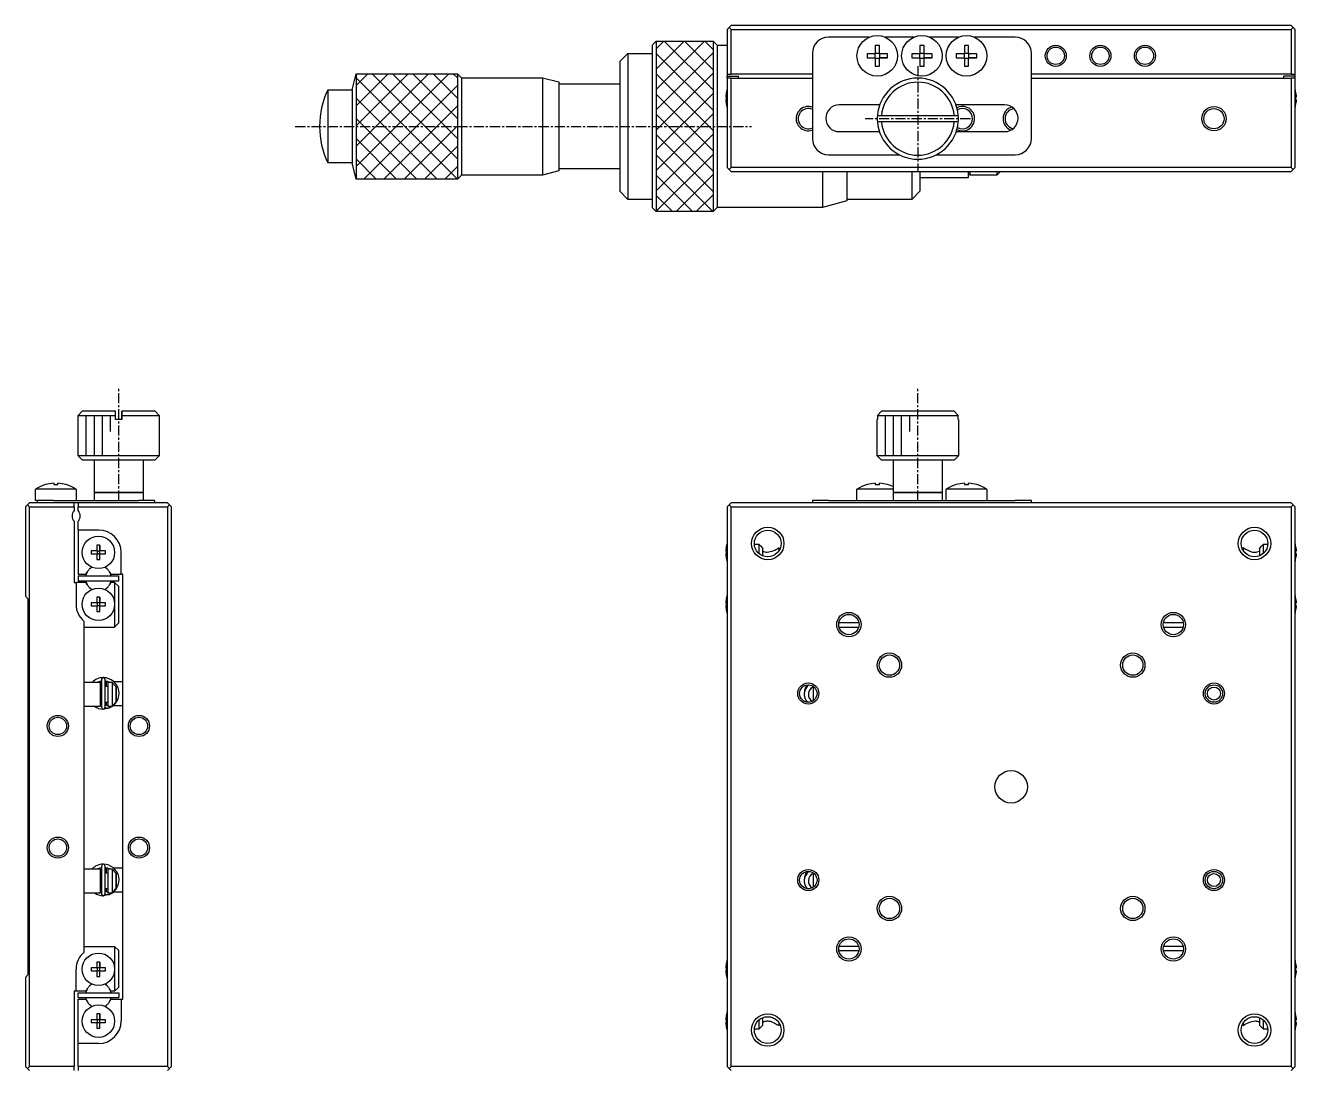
# Model space of a CAD drawing. Extents: x 913 to 1249, y 44 to 277.
# Drawn here: x 913.9 to 1070.6, y 147.8 to 276.6 of the extents above; entities that cross this region are included whole.
import ezdxf

# ---------------------------------------------------------------- set-up
doc = ezdxf.new("R2010")
doc.units = 0
doc.linetypes.add('CENTER', pattern=[2, 1.25, -0.25, 0.25, -0.25])
doc.layers.get('0').update_dxf_attribs({"linetype": 'CONTINUOUS'})
doc.layers.add('CENTER', color=1, linetype='CENTER')

msp = doc.modelspace()

# ---------------------------------------------------------------- linework, layer by layer
at = {"color": 7, "linetype": 'CONTINUOUS'}
for p, q in [((1000.67, 276.32), (1000.42, 276.07)), ((1000.42, 276.07), (1000.42, 270.57)), ((1000.92, 276.57), (1000.67, 276.32)), ((1000.92, 276.07), (1000.67, 276.32)), ((1069.92, 276.57), (1000.92, 276.57)), ((1000.92, 276.07), (1069.92, 276.07)), ((1000.92, 270.57), (1000.92, 276.07)), ((1070.17, 276.32), (1069.92, 276.57)), ((1070.17, 276.32), (1069.92, 276.07)), ((1069.92, 276.07), (1069.92, 270.57)), ((1070.42, 276.07), (1070.17, 276.32)), ((1070.42, 270.57), (1070.42, 276.07)), ((991.17, 274.12), (991.67, 274.62)), ((991.67, 274.62), (991.67, 253.62)), ((991.67, 274.62), (998.67, 274.62)), ((998.67, 274.62), (998.67, 253.62)), ((998.67, 274.62), (999.17, 274.12)), ((1017.94, 275.12), (1012.92, 275.12)), ((1023.44, 275.12), (1019.9, 275.12)), ((1028.94, 275.12), (1025.4, 275.12)), ((1035.92, 275.12), (1030.9, 275.12)), ((987.17, 272.12), (988.17, 273.12)), ((988.17, 273.12), (988.17, 255.12)), ((988.17, 273.12), (991.17, 273.12)), ((991.17, 274.12), (991.17, 254.12)), ((999.17, 274.12), (999.17, 254.12)), ((999.17, 274.12), (1000.42, 274.12)), ((1010.92, 273.12), (1010.92, 262.62)), ((1017.66, 273.08), (1017.66, 272.56)), ((1018.66, 273.08), (1017.66, 273.08)), ((1018.62, 273.08), (1018.62, 272.56)), ((1018.66, 274.08), (1018.66, 273.08)), ((1019.18, 274.08), (1018.66, 274.08)), ((1019.18, 273.12), (1018.66, 273.12)), ((1019.18, 273.08), (1019.18, 274.08)), ((1020.18, 273.08), (1019.18, 273.08)), ((1019.22, 272.56), (1019.22, 273.08)), ((1020.18, 272.56), (1020.18, 273.08)), ((1023.16, 273.08), (1023.16, 272.56)), ((1024.16, 273.08), (1023.16, 273.08)), ((1024.12, 273.08), (1024.12, 272.56)), ((1024.16, 274.08), (1024.16, 273.08)), ((1024.68, 274.08), (1024.16, 274.08)), ((1024.68, 273.12), (1024.16, 273.12)), ((1024.68, 273.08), (1024.68, 274.08)), ((1025.68, 273.08), (1024.68, 273.08)), ((1024.72, 272.56), (1024.72, 273.08)), ((1025.68, 272.56), (1025.68, 273.08)), ((1028.66, 273.08), (1028.66, 272.56)), ((1029.66, 273.08), (1028.66, 273.08)), ((1029.62, 273.08), (1029.62, 272.56)), ((1029.66, 274.08), (1029.66, 273.08)), ((1030.18, 274.08), (1029.66, 274.08)), ((1030.18, 273.12), (1029.66, 273.12)), ((1030.18, 273.08), (1030.18, 274.08)), ((1031.18, 273.08), (1030.18, 273.08)), ((1030.22, 272.56), (1030.22, 273.08)), ((1031.18, 272.56), (1031.18, 273.08)), ((1037.92, 262.62), (1037.92, 273.12)), ((987.17, 272.12), (987.17, 256.12)), ((1017.66, 272.56), (1018.66, 272.56)), ((1017.66, 272.56), (1018.62, 272.56)), ((1018.62, 272.56), (1018.66, 272.56)), ((1018.66, 272.56), (1018.66, 271.56)), ((1018.66, 272.52), (1019.18, 272.52)), ((1018.66, 271.56), (1019.18, 271.56)), ((1019.18, 272.56), (1020.18, 272.56)), ((1019.18, 271.56), (1019.18, 272.56)), ((1019.18, 272.56), (1019.22, 272.56)), ((1020.18, 272.56), (1019.22, 272.56)), ((1023.16, 272.56), (1024.16, 272.56)), ((1023.16, 272.56), (1024.12, 272.56)), ((1024.12, 272.56), (1024.16, 272.56)), ((1024.16, 272.56), (1024.16, 271.56)), ((1024.16, 272.52), (1024.68, 272.52)), ((1024.16, 271.56), (1024.68, 271.56)), ((1024.68, 272.56), (1025.68, 272.56)), ((1024.68, 271.56), (1024.68, 272.56)), ((1024.68, 272.56), (1024.72, 272.56)), ((1025.68, 272.56), (1024.72, 272.56)), ((1028.66, 272.56), (1029.66, 272.56)), ((1028.66, 272.56), (1029.62, 272.56)), ((1029.62, 272.56), (1029.66, 272.56)), ((1029.66, 272.56), (1029.66, 271.56)), ((1029.66, 272.52), (1030.18, 272.52)), ((1029.66, 271.56), (1030.18, 271.56)), ((1030.18, 272.56), (1031.18, 272.56)), ((1030.18, 271.56), (1030.18, 272.56)), ((1030.18, 272.56), (1030.22, 272.56)), ((1031.18, 272.56), (1030.22, 272.56)), ((954.17, 268.62), (954.67, 270.62)), ((954.67, 270.62), (954.67, 257.62)), ((954.67, 270.62), (967.17, 270.62)), ((967.17, 270.62), (967.17, 257.62)), ((967.17, 270.62), (967.67, 270.12)), ((967.67, 270.12), (967.67, 258.12)), ((967.67, 270.12), (977.67, 270.12)), ((977.67, 270.12), (977.67, 258.12)), ((977.67, 270.12), (979.67, 269.62)), ((979.67, 269.62), (979.67, 258.62)), ((1000.42, 270.57), (1000.92, 270.57)), ((1000.42, 270.57), (1000.42, 270.32)), ((1000.42, 270.32), (1001.82, 270.32)), ((1000.42, 270.07), (1000.42, 270.32)), ((1000.42, 270.07), (1000.42, 259.07)), ((1000.92, 270.07), (1000.42, 270.07)), ((1010.92, 270.57), (1000.92, 270.57)), ((1000.92, 259.07), (1000.92, 270.07)), ((1000.92, 270.07), (1010.92, 270.07)), ((1001.82, 270.07), (1001.82, 270.32)), ((1069.92, 270.57), (1037.92, 270.57)), ((1037.92, 270.07), (1069.92, 270.07)), ((1070.42, 270.32), (1069.02, 270.32)), ((1069.02, 270.07), (1069.02, 270.32)), ((1069.92, 270.57), (1070.42, 270.57)), ((1069.92, 270.07), (1069.92, 259.07)), ((1070.42, 270.07), (1069.92, 270.07)), ((1070.42, 270.32), (1070.42, 270.57)), ((1070.42, 270.07), (1070.42, 270.32)), ((1070.42, 259.07), (1070.42, 270.07)), ((951.18, 268.62), (951.18, 259.62)), ((951.18, 268.62), (954.17, 268.62)), ((954.17, 268.62), (954.17, 259.62)), ((979.67, 269.37), (987.17, 269.37)), ((1000.35, 268.46), (1000.34, 268.46)), ((1070.49, 268.46), (1070.49, 268.46)), ((1000.35, 267.75), (1000.23, 267.75)), ((1000.23, 267.39), (1000.35, 267.39)), ((1000.34, 266.68), (1000.35, 266.68)), ((1000.35, 267.39), (1000.35, 267.75)), ((1019.22, 266.77), (1014.22, 266.77)), ((1034.62, 266.77), (1028.62, 266.77)), ((1070.49, 267.75), (1070.49, 267.39)), ((1070.61, 267.75), (1070.49, 267.75)), ((1070.49, 267.39), (1070.61, 267.39)), ((1070.49, 266.68), (1070.49, 266.68)), ((1018.93, 265.47), (1019.44, 265.47)), ((1019.44, 265.47), (1028.4, 265.47)), ((1028.4, 265.47), (1028.9, 265.47)), ((1014.22, 263.47), (1019.18, 263.47)), ((1019.44, 264.67), (1018.93, 264.67)), ((1028.9, 264.67), (1018.93, 264.67)), ((1028.4, 264.67), (1019.44, 264.67)), ((1028.9, 264.67), (1028.4, 264.67)), ((1028.65, 263.47), (1034.62, 263.47)), ((1012.92, 260.62), (1021.64, 260.62)), ((1026.2, 260.62), (1035.92, 260.62)), ((954.17, 259.62), (951.18, 259.62)), ((954.67, 257.62), (954.17, 259.62)), ((979.67, 258.62), (977.67, 258.12)), ((987.17, 258.87), (979.67, 258.87)), ((1000.42, 259.07), (1000.67, 258.82)), ((1000.67, 258.82), (1000.92, 259.07)), ((1000.67, 258.82), (1000.92, 258.57)), ((1069.92, 259.07), (1000.92, 259.07)), ((1000.92, 258.57), (1069.92, 258.57)), ((1012.17, 258.57), (1012.17, 254.12)), ((1015.17, 258.57), (1015.17, 254.92)), ((1023.17, 258.57), (1023.17, 255.12)), ((1024.17, 258.57), (1024.17, 257.82)), ((1030.17, 257.82), (1030.17, 258.57)), ((1030.37, 258.12), (1030.37, 258.57)), ((1033.67, 258.57), (1033.67, 258.12)), ((1034.12, 258.57), (1033.67, 258.12)), ((1069.92, 259.07), (1070.17, 258.82)), ((1069.92, 258.57), (1070.17, 258.82)), ((1070.17, 258.82), (1070.42, 259.07)), ((967.17, 257.62), (954.67, 257.62)), ((967.67, 258.12), (967.17, 257.62)), ((977.67, 258.12), (967.67, 258.12)), ((1024.17, 257.82), (1030.17, 257.82)), ((1024.17, 257.82), (1024.17, 256.12)), ((1030.37, 258.12), (1030.17, 258.32)), ((1033.67, 258.12), (1030.37, 258.12)), ((988.17, 255.12), (987.17, 256.12)), ((1024.17, 256.12), (1023.17, 255.12)), ((991.17, 255.12), (988.17, 255.12)), ((991.67, 253.62), (991.17, 254.12)), ((999.17, 254.12), (998.67, 253.62)), ((1012.17, 254.12), (999.17, 254.12)), ((1015.17, 254.92), (1012.17, 254.12)), ((1023.17, 255.12), (1015.17, 255.12)), ((998.67, 253.62), (991.67, 253.62)), ((920.41, 228.49), (920.91, 228.99)), ((925.01, 228.99), (920.91, 228.99)), ((925.01, 228.49), (925.01, 228.99)), ((929.91, 228.99), (925.81, 228.99)), ((925.81, 228.99), (925.81, 228.49)), ((925.81, 228.49), (925.81, 228.99)), ((929.91, 228.99), (930.41, 228.49)), ((1019.44, 228.99), (1018.93, 228.49)), ((1028.4, 228.99), (1019.44, 228.99)), ((1028.4, 228.99), (1019.44, 228.99)), ((1028.9, 228.49), (1028.4, 228.99)), ((920.41, 228.49), (925.01, 228.49)), ((920.41, 223.49), (920.41, 228.49)), ((925.01, 227.99), (925.01, 228.49)), ((925.81, 227.99), (925.01, 227.99)), ((925.81, 227.99), (925.81, 228.49)), ((925.81, 228.49), (930.41, 228.49)), ((925.81, 228.49), (925.81, 227.99)), ((930.41, 228.49), (930.41, 223.49)), ((1018.93, 227.99), (1018.92, 227.99)), ((1018.93, 227.99), (1018.92, 227.99)), ((1018.92, 223.49), (1018.92, 227.99)), ((1018.93, 228.49), (1028.9, 228.49)), ((1018.93, 228.49), (1018.93, 227.99)), ((1028.9, 227.99), (1028.9, 228.49)), ((1028.92, 227.99), (1028.9, 227.99)), ((1028.92, 227.99), (1028.9, 227.99)), ((1028.92, 227.99), (1028.92, 223.49)), ((930.41, 223.49), (920.41, 223.49)), ((920.91, 222.99), (920.41, 223.49)), ((920.91, 222.99), (929.91, 222.99)), ((922.41, 218.99), (922.41, 222.99)), ((928.41, 222.99), (928.41, 218.99)), ((930.41, 223.49), (929.91, 222.99)), ((1028.92, 223.49), (1018.92, 223.49)), ((1019.42, 222.99), (1018.92, 223.49)), ((1019.42, 222.99), (1028.42, 222.99)), ((1020.92, 218.99), (1020.92, 222.99)), ((1026.92, 222.99), (1026.92, 218.99)), ((1028.92, 223.49), (1028.42, 222.99)), ((920.16, 219.39), (915.16, 219.39)), ((915.16, 217.99), (915.16, 219.39)), ((916.4, 219.96), (916.4, 219.96)), ((917.4, 220.13), (917.4, 219.96)), ((917.4, 219.96), (917.92, 219.96)), ((917.92, 219.96), (917.92, 220.13)), ((918.92, 219.96), (918.92, 219.96)), ((920.16, 219.39), (920.16, 217.99)), ((1020.92, 219.39), (1016.42, 219.39)), ((1016.42, 217.99), (1016.42, 219.39)), ((1017.66, 219.96), (1017.66, 219.96)), ((1017.66, 219.96), (1017.66, 219.96)), ((1018.66, 220.13), (1018.66, 219.96)), ((1018.66, 219.96), (1019.18, 219.96)), ((1019.18, 219.96), (1019.18, 220.13)), ((1020.18, 219.96), (1020.18, 219.96)), ((1020.18, 219.96), (1020.18, 219.96)), ((1032.42, 219.39), (1027.42, 219.39)), ((1027.42, 217.99), (1027.42, 219.39)), ((1028.66, 219.96), (1028.66, 219.96)), ((1028.66, 219.96), (1028.66, 219.96)), ((1029.66, 220.13), (1029.66, 219.96)), ((1029.66, 219.96), (1030.18, 219.96)), ((1030.18, 219.96), (1030.18, 220.13)), ((1031.18, 219.96), (1031.18, 219.96)), ((1031.18, 219.96), (1031.18, 219.96)), ((1032.42, 219.39), (1032.42, 217.99)), ((915.36, 217.99), (915.16, 217.99)), ((917.36, 217.99), (915.36, 217.99)), ((915.36, 217.99), (915.36, 217.69)), ((917.36, 217.99), (918.74, 217.99)), ((918.74, 217.99), (927.86, 217.99)), ((928.41, 218.99), (922.41, 218.99)), ((922.41, 218.99), (928.41, 218.99)), ((922.41, 217.99), (922.41, 218.99)), ((929.86, 217.99), (927.86, 217.99)), ((928.41, 218.99), (928.41, 217.99)), ((929.86, 217.69), (929.86, 217.99)), ((1012.92, 217.99), (1010.92, 217.99)), ((1010.92, 217.99), (1010.92, 217.69)), ((1012.92, 217.99), (1017.84, 217.99)), ((1017.84, 217.99), (1019.99, 217.99)), ((1019.99, 217.99), (1023.34, 217.99)), ((1026.92, 218.99), (1020.92, 218.99)), ((1020.92, 218.99), (1026.92, 218.99)), ((1020.92, 217.99), (1020.92, 218.99)), ((1023.34, 217.99), (1025.49, 217.99)), ((1025.49, 217.99), (1028.84, 217.99)), ((1026.92, 218.99), (1026.92, 217.99)), ((1028.84, 217.99), (1030.99, 217.99)), ((1030.99, 217.99), (1035.92, 217.99)), ((1037.92, 217.99), (1035.92, 217.99)), ((1037.92, 217.69), (1037.92, 217.99)), ((913.91, 217.19), (914.16, 217.44)), ((913.91, 217.19), (913.91, 206.19)), ((914.41, 217.69), (914.16, 217.44)), ((914.16, 217.44), (914.41, 217.19)), ((919.91, 217.69), (914.41, 217.69)), ((914.41, 148.19), (914.41, 217.19)), ((914.41, 217.19), (919.91, 217.19)), ((920.41, 217.69), (919.91, 217.69)), ((919.91, 217.19), (919.91, 217.69)), ((919.91, 217.19), (919.91, 216.76)), ((931.41, 217.69), (920.41, 217.69)), ((920.41, 217.69), (920.41, 217.19)), ((920.41, 217.19), (931.41, 217.19)), ((920.41, 216.76), (920.41, 217.19)), ((931.66, 217.44), (931.41, 217.69)), ((931.41, 217.19), (931.66, 217.44)), ((931.41, 217.19), (931.41, 148.19)), ((931.66, 217.44), (931.91, 217.19)), ((931.91, 148.19), (931.91, 217.19)), ((1000.42, 217.19), (1000.67, 217.44)), ((1000.42, 217.19), (1000.42, 148.19)), ((1000.67, 217.44), (1000.92, 217.69)), ((1000.67, 217.44), (1000.92, 217.19)), ((1069.92, 217.69), (1000.92, 217.69)), ((1000.92, 148.19), (1000.92, 217.19)), ((1000.92, 217.19), (1069.92, 217.19)), ((1069.92, 217.69), (1070.17, 217.44)), ((1069.92, 217.19), (1070.17, 217.44)), ((1069.92, 217.19), (1069.92, 148.19)), ((1070.17, 217.44), (1070.42, 217.19)), ((1070.42, 148.19), (1070.42, 217.19)), ((919.91, 215.43), (919.91, 207.89)), ((920.41, 214.34), (920.41, 215.43)), ((922.96, 214.34), (920.41, 214.34)), ((920.41, 214.34), (920.41, 208.89)), ((922.03, 211.77), (922.03, 211.41)), ((922.73, 211.77), (922.03, 211.77)), ((922.73, 212.48), (922.73, 211.77)), ((923.09, 212.48), (922.73, 212.48)), ((922.74, 211.76), (922.73, 211.77)), ((922.74, 211.76), (922.74, 211.43)), ((923.08, 211.76), (922.74, 211.76)), ((923.08, 211.76), (923.09, 211.77)), ((923.08, 211.43), (923.08, 211.76)), ((923.09, 211.77), (923.09, 212.48)), ((923.09, 212.48), (923.09, 211.77)), ((923.8, 211.77), (923.09, 211.77)), ((923.8, 211.41), (923.8, 211.77)), ((925.71, 208.89), (925.71, 211.59)), ((1000.35, 211.77), (1000.23, 211.77)), ((1000.35, 212.48), (1000.34, 212.48)), ((1000.35, 212.48), (1000.34, 212.48)), ((1000.35, 211.41), (1000.35, 211.77)), ((1003.77, 212.59), (1004.32, 212.59)), ((1004.32, 212.59), (1004.32, 211.47)), ((1004.32, 212.59), (1004.52, 212.39)), ((1004.52, 212.39), (1004.82, 212.09)), ((1004.82, 211.16), (1004.82, 212.09)), ((1006.82, 211.82), (1006.82, 212.14)), ((1006.91, 211.99), (1006.82, 212.14)), ((1064.02, 212.14), (1063.92, 211.99)), ((1064.02, 212.14), (1064.02, 211.82)), ((1066.02, 212.09), (1066.32, 212.39)), ((1066.02, 212.09), (1066.02, 211.16)), ((1066.32, 212.39), (1066.52, 212.59)), ((1066.52, 211.47), (1066.52, 212.59)), ((1066.52, 212.59), (1067.06, 212.59)), ((1070.49, 212.48), (1070.49, 212.48)), ((1070.49, 212.48), (1070.49, 212.48)), ((1070.49, 211.77), (1070.49, 211.41)), ((1070.61, 211.77), (1070.49, 211.77)), ((922.03, 211.41), (922.73, 211.41)), ((922.74, 211.43), (922.73, 211.41)), ((922.73, 211.41), (922.73, 210.71)), ((922.73, 210.71), (923.09, 210.71)), ((922.74, 211.43), (923.08, 211.43)), ((923.08, 211.43), (923.09, 211.41)), ((923.09, 211.41), (923.8, 211.41)), ((923.09, 210.71), (923.09, 211.41)), ((923.09, 210.71), (923.09, 211.41)), ((1000.23, 211.41), (1000.35, 211.41)), ((1000.34, 210.71), (1000.35, 210.71)), ((1000.34, 210.71), (1000.35, 210.71)), ((1070.49, 211.41), (1070.61, 211.41)), ((1070.49, 210.71), (1070.49, 210.71)), ((1070.49, 210.71), (1070.49, 210.71)), ((920.41, 208.89), (921.37, 208.89)), ((920.41, 208.69), (925.41, 208.69)), ((920.41, 208.69), (920.41, 208.09)), ((921.37, 208.89), (921.54, 209.19)), ((924.29, 209.19), (924.46, 208.89)), ((924.46, 208.89), (925.71, 208.89)), ((925.41, 208.09), (925.41, 208.69)), ((925.91, 208.89), (925.71, 208.89)), ((925.91, 156.49), (925.91, 208.89)), ((919.91, 207.89), (920.16, 207.89)), ((920.16, 207.89), (920.16, 205.19)), ((921.37, 207.89), (920.16, 207.89)), ((920.41, 208.09), (925.41, 208.09)), ((921.54, 207.6), (921.37, 207.89)), ((924.46, 207.89), (924.29, 207.6)), ((924.91, 207.89), (924.46, 207.89)), ((924.91, 207.89), (924.91, 205.19)), ((925.41, 207.39), (924.91, 207.89)), ((925.41, 202.89), (925.41, 207.39)), ((914.26, 205.84), (913.91, 206.19)), ((914.26, 159.54), (914.26, 205.84)), ((922.03, 205.37), (922.03, 205.01)), ((922.73, 205.37), (922.03, 205.37)), ((922.73, 206.08), (922.73, 205.37)), ((923.09, 206.08), (922.73, 206.08)), ((922.74, 205.36), (922.73, 205.37)), ((922.74, 205.36), (922.74, 205.03)), ((923.08, 205.36), (922.74, 205.36)), ((923.08, 205.36), (923.09, 205.37)), ((923.08, 205.03), (923.08, 205.36)), ((923.09, 205.37), (923.09, 206.08)), ((923.09, 206.08), (923.09, 205.37)), ((923.8, 205.37), (923.09, 205.37)), ((923.8, 205.01), (923.8, 205.37)), ((1000.35, 205.37), (1000.23, 205.37)), ((1000.35, 206.08), (1000.34, 206.08)), ((1000.35, 206.08), (1000.34, 206.08)), ((1000.35, 205.01), (1000.35, 205.37)), ((1070.49, 206.08), (1070.49, 206.08)), ((1070.49, 206.08), (1070.49, 206.08)), ((1070.49, 205.37), (1070.49, 205.01)), ((1070.61, 205.37), (1070.49, 205.37)), ((922.03, 205.01), (922.73, 205.01)), ((922.74, 205.03), (922.73, 205.01)), ((922.73, 205.01), (922.73, 204.31)), ((922.73, 204.31), (923.09, 204.31)), ((922.74, 205.03), (923.08, 205.03)), ((923.08, 205.03), (923.09, 205.01)), ((923.09, 205.01), (923.8, 205.01)), ((923.09, 204.31), (923.09, 205.01)), ((923.09, 204.31), (923.09, 205.01)), ((924.91, 205.19), (924.91, 202.39)), ((1000.23, 205.01), (1000.35, 205.01)), ((1000.34, 204.31), (1000.35, 204.31)), ((1000.34, 204.31), (1000.35, 204.31)), ((1070.49, 205.01), (1070.61, 205.01)), ((1070.49, 204.31), (1070.49, 204.31)), ((1070.49, 204.31), (1070.49, 204.31)), ((921.11, 203.12), (921.11, 195.17)), ((921.11, 202.39), (924.91, 202.39)), ((924.91, 202.39), (925.41, 202.89)), ((1016.65, 202.89), (1014.18, 202.89)), ((1014.2, 202.39), (1016.63, 202.39)), ((1056.65, 202.89), (1054.18, 202.89)), ((1054.2, 202.39), (1056.63, 202.39)), ((923.32, 192.45), (923.32, 195.95)), ((923.71, 195.95), (923.71, 192.45)), ((924.23, 196.01), (924.28, 195.99)), ((924.28, 195.99), (924.3, 195.98)), ((924.29, 195.99), (924.29, 195.99)), ((921.11, 195.59), (923.11, 195.59)), ((921.11, 195.17), (921.11, 193.02)), ((923.32, 195.75), (922.82, 195.59)), ((922.91, 195.64), (922.91, 195.59)), ((923.11, 195.59), (923.11, 195.09)), ((923.11, 195.59), (923.11, 192.59)), ((923.11, 195.19), (923.32, 195.19)), ((923.11, 195.09), (923.11, 193.09)), ((923.11, 195.09), (923.11, 193.09)), ((923.11, 195.09), (923.32, 195.09)), ((924.22, 195.59), (923.71, 195.75)), ((923.71, 195.19), (923.91, 195.19)), ((923.71, 195.09), (924.11, 195.09)), ((923.91, 195.09), (923.91, 195.64)), ((924.11, 192.59), (924.11, 195.59)), ((924.11, 195.59), (924.61, 195.59)), ((924.13, 195.63), (924.13, 195.63)), ((924.61, 195.59), (924.61, 195.54)), ((924.61, 195.54), (924.61, 192.65)), ((925.11, 195.01), (924.61, 195.54)), ((924.77, 195.69), (925.91, 195.69)), ((925.11, 193.18), (925.11, 195.01)), ((925.11, 195.01), (925.11, 193.18)), ((1011.02, 195.01), (1011.02, 195.09)), ((1011.02, 195.09), (1011.02, 193.3)), ((1011.02, 195.01), (1011.02, 193.3)), ((921.11, 193.02), (921.11, 172.17)), ((923.11, 193.09), (923.11, 192.59)), ((923.32, 193.09), (923.11, 193.09)), ((924.11, 193.09), (923.71, 193.09)), ((923.91, 192.77), (923.91, 193.09)), ((924.13, 192.78), (924.15, 192.78)), ((924.61, 192.65), (925.11, 193.18)), ((923.11, 192.59), (921.11, 192.59)), ((923.11, 192.7), (923.32, 192.66)), ((924.24, 192.4), (923.55, 192.26)), ((924.61, 192.59), (924.11, 192.59)), ((924.29, 192.42), (924.25, 192.59)), ((924.29, 192.42), (924.28, 192.42)), ((924.31, 192.43), (924.29, 192.42)), ((924.29, 192.42), (924.29, 192.42)), ((924.61, 192.65), (924.61, 192.59)), ((925.91, 192.69), (924.74, 192.69)), ((921.11, 172.59), (923.11, 172.59)), ((923.32, 172.75), (922.82, 172.59)), ((922.91, 172.64), (922.91, 172.59)), ((923.11, 172.59), (923.11, 172.09)), ((923.11, 172.59), (923.11, 169.59)), ((923.32, 169.45), (923.32, 172.95)), ((923.71, 172.95), (923.71, 169.45)), ((924.22, 172.59), (923.71, 172.75)), ((923.91, 172.09), (923.91, 172.64)), ((924.11, 169.59), (924.11, 172.59)), ((924.11, 172.59), (924.61, 172.59)), ((924.13, 172.63), (924.13, 172.63)), ((924.23, 173.01), (924.28, 172.99)), ((924.28, 172.99), (924.3, 172.98)), ((924.29, 172.99), (924.29, 172.99)), ((924.61, 172.59), (924.61, 172.54)), ((924.61, 172.54), (924.61, 169.65)), ((925.11, 172.01), (924.61, 172.54)), ((924.77, 172.69), (925.91, 172.69)), ((921.11, 172.17), (921.11, 170.02)), ((923.11, 172.19), (923.32, 172.19)), ((923.11, 172.09), (923.11, 170.09)), ((923.11, 172.09), (923.11, 170.09)), ((923.11, 172.09), (923.32, 172.09)), ((923.71, 172.19), (923.91, 172.19)), ((923.71, 172.09), (924.11, 172.09)), ((925.11, 170.18), (925.11, 172.01)), ((925.11, 172.01), (925.11, 170.18)), ((1011.02, 172.01), (1011.02, 172.09)), ((1011.02, 172.09), (1011.02, 170.3)), ((1011.02, 172.01), (1011.02, 170.3)), ((921.11, 170.02), (921.11, 162.27)), ((923.11, 169.59), (921.11, 169.59)), ((923.11, 170.09), (923.11, 169.59)), ((923.32, 170.09), (923.11, 170.09)), ((923.11, 169.7), (923.32, 169.66)), ((924.24, 169.4), (923.55, 169.26)), ((924.11, 170.09), (923.71, 170.09)), ((923.91, 169.77), (923.91, 170.09)), ((924.61, 169.59), (924.11, 169.59)), ((924.13, 169.78), (924.15, 169.78)), ((924.29, 169.42), (924.25, 169.59)), ((924.29, 169.42), (924.28, 169.42)), ((924.31, 169.43), (924.29, 169.42)), ((924.29, 169.42), (924.29, 169.42)), ((924.61, 169.65), (925.11, 170.18)), ((924.61, 169.65), (924.61, 169.59)), ((925.91, 169.69), (924.74, 169.69)), ((921.11, 162.99), (924.91, 162.99)), ((924.91, 162.99), (924.91, 160.19)), ((925.41, 162.49), (924.91, 162.99)), ((1016.63, 162.99), (1014.2, 162.99)), ((1056.63, 162.99), (1054.2, 162.99)), ((925.41, 157.99), (925.41, 162.49)), ((1014.18, 162.49), (1016.65, 162.49)), ((1054.18, 162.49), (1056.65, 162.49)), ((920.16, 157.49), (920.16, 160.19)), ((922.03, 160.37), (922.03, 160.01)), ((922.73, 160.37), (922.03, 160.37)), ((922.03, 160.01), (922.73, 160.01)), ((922.73, 161.08), (922.73, 160.37)), ((923.09, 161.08), (922.73, 161.08)), ((922.74, 160.36), (922.73, 160.37)), ((922.74, 160.03), (922.73, 160.01)), ((922.73, 160.01), (922.73, 159.31)), ((922.74, 160.36), (922.74, 160.03)), ((923.08, 160.36), (922.74, 160.36)), ((922.74, 160.03), (923.08, 160.03)), ((923.08, 160.36), (923.09, 160.37)), ((923.08, 160.03), (923.08, 160.36)), ((923.08, 160.03), (923.09, 160.01)), ((923.09, 160.37), (923.09, 161.08)), ((923.09, 161.08), (923.09, 160.37)), ((923.8, 160.37), (923.09, 160.37)), ((923.09, 160.01), (923.8, 160.01)), ((923.09, 159.31), (923.09, 160.01)), ((923.09, 159.31), (923.09, 160.01)), ((923.8, 160.01), (923.8, 160.37)), ((924.91, 160.19), (924.91, 157.49)), ((1000.35, 160.37), (1000.23, 160.37)), ((1000.23, 160.01), (1000.35, 160.01)), ((1000.35, 161.08), (1000.34, 161.08)), ((1000.35, 161.08), (1000.34, 161.08)), ((1000.35, 160.01), (1000.35, 160.37)), ((1070.49, 161.08), (1070.49, 161.08)), ((1070.49, 161.08), (1070.49, 161.08)), ((1070.49, 160.37), (1070.49, 160.01)), ((1070.61, 160.37), (1070.49, 160.37)), ((1070.49, 160.01), (1070.61, 160.01)), ((913.91, 159.19), (914.26, 159.54)), ((913.91, 159.19), (913.91, 148.19)), ((922.73, 159.31), (923.09, 159.31)), ((1000.34, 159.31), (1000.35, 159.31)), ((1000.34, 159.31), (1000.35, 159.31)), ((1070.49, 159.31), (1070.49, 159.31)), ((1070.49, 159.31), (1070.49, 159.31)), ((919.91, 157.49), (919.91, 148.19)), ((920.16, 157.49), (919.91, 157.49)), ((921.37, 157.49), (920.16, 157.49)), ((920.41, 157.29), (925.41, 157.29)), ((920.41, 156.69), (920.41, 157.29)), ((921.54, 157.79), (921.37, 157.49)), ((924.46, 157.49), (924.29, 157.79)), ((924.91, 157.49), (924.46, 157.49)), ((924.91, 157.49), (925.41, 157.99)), ((925.41, 157.29), (925.41, 156.69)), ((920.41, 156.69), (925.41, 156.69)), ((920.41, 156.49), (921.37, 156.49)), ((920.41, 151.04), (920.41, 156.49)), ((921.37, 156.49), (921.54, 156.2)), ((924.29, 156.2), (924.46, 156.49)), ((924.46, 156.49), (925.71, 156.49)), ((925.71, 156.49), (925.91, 156.49)), ((925.71, 156.49), (925.71, 153.79)), ((922.03, 153.97), (922.03, 153.61)), ((922.73, 153.97), (922.03, 153.97)), ((922.03, 153.61), (922.73, 153.61)), ((922.73, 154.68), (922.73, 153.97)), ((923.09, 154.68), (922.73, 154.68)), ((922.74, 153.96), (922.73, 153.97)), ((922.74, 153.63), (922.73, 153.61)), ((922.73, 153.61), (922.73, 152.91)), ((922.74, 153.96), (922.74, 153.63)), ((923.08, 153.96), (922.74, 153.96)), ((922.74, 153.63), (923.08, 153.63)), ((923.08, 153.96), (923.09, 153.97)), ((923.08, 153.63), (923.08, 153.96)), ((923.08, 153.63), (923.09, 153.61)), ((923.09, 153.97), (923.09, 154.68)), ((923.09, 154.68), (923.09, 153.97)), ((923.8, 153.97), (923.09, 153.97)), ((923.09, 153.61), (923.8, 153.61)), ((923.09, 152.91), (923.09, 153.61)), ((923.09, 152.91), (923.09, 153.61)), ((923.8, 153.61), (923.8, 153.97)), ((1000.35, 153.97), (1000.23, 153.97)), ((1000.23, 153.61), (1000.35, 153.61)), ((1000.35, 154.68), (1000.34, 154.68)), ((1000.35, 154.68), (1000.34, 154.68)), ((1000.35, 153.61), (1000.35, 153.97)), ((1004.32, 153.92), (1004.32, 152.79)), ((1004.82, 153.29), (1004.82, 154.23)), ((1006.82, 153.25), (1006.82, 153.57)), ((1064.02, 153.57), (1064.02, 153.25)), ((1066.02, 154.23), (1066.02, 153.29)), ((1066.52, 152.79), (1066.52, 153.92)), ((1070.49, 154.68), (1070.49, 154.68)), ((1070.49, 154.68), (1070.49, 154.68)), ((1070.49, 153.97), (1070.49, 153.61)), ((1070.61, 153.97), (1070.49, 153.97)), ((1070.49, 153.61), (1070.61, 153.61)), ((922.73, 152.91), (923.09, 152.91)), ((1000.34, 152.91), (1000.35, 152.91)), ((1000.34, 152.91), (1000.35, 152.91)), ((1004.32, 152.79), (1003.77, 152.79)), ((1004.52, 152.99), (1004.32, 152.79)), ((1004.82, 153.29), (1004.52, 152.99)), ((1006.82, 153.25), (1006.91, 153.4)), ((1063.92, 153.4), (1064.02, 153.25)), ((1066.32, 152.99), (1066.02, 153.29)), ((1066.52, 152.79), (1066.32, 152.99)), ((1067.06, 152.79), (1066.52, 152.79)), ((1070.49, 152.91), (1070.49, 152.91)), ((1070.49, 152.91), (1070.49, 152.91)), ((922.96, 151.04), (920.41, 151.04)), ((920.41, 148.19), (920.41, 151.04)), ((914.16, 147.94), (913.91, 148.19)), ((914.41, 148.19), (914.16, 147.94)), ((914.16, 147.94), (914.41, 147.69)), ((919.91, 148.19), (914.41, 148.19)), ((919.91, 147.69), (919.91, 148.19)), ((931.41, 148.19), (920.41, 148.19)), ((920.41, 148.19), (920.41, 147.69)), ((931.66, 147.94), (931.41, 148.19)), ((931.41, 147.69), (931.66, 147.94)), ((931.66, 147.94), (931.91, 148.19)), ((1000.67, 147.94), (1000.42, 148.19)), ((1000.67, 147.94), (1000.92, 148.19)), ((1000.92, 147.69), (1000.67, 147.94)), ((1069.92, 148.19), (1000.92, 148.19)), ((1069.92, 148.19), (1070.17, 147.94)), ((1070.17, 147.94), (1069.92, 147.69)), ((1070.42, 148.19), (1070.17, 147.94))]:
    msp.add_line(p, q, dxfattribs=at)
at = {"color": 3, "linetype": 'CONTINUOUS'}
for p, q in [((997.61, 274.62), (991.67, 268.67)), ((995.11, 274.62), (991.67, 271.17)), ((992.61, 274.62), (991.67, 273.67)), ((998.67, 268.61), (992.66, 274.62)), ((998.67, 271.11), (995.16, 274.62)), ((998.67, 273.61), (997.66, 274.62)), ((998.67, 273.17), (991.67, 266.17)), ((998.67, 266.11), (991.67, 273.11)), ((966.11, 270.62), (954.67, 259.17)), ((963.61, 270.62), (954.67, 261.67)), ((961.11, 270.62), (954.67, 264.17)), ((958.61, 270.62), (954.67, 266.67)), ((956.11, 270.62), (954.67, 269.17)), ((967.16, 257.62), (954.67, 270.11)), ((967.17, 260.11), (956.66, 270.62)), ((967.17, 262.61), (959.16, 270.62)), ((967.17, 265.11), (961.66, 270.62)), ((967.17, 267.61), (964.16, 270.62)), ((967.17, 270.11), (966.66, 270.62)), ((998.67, 270.67), (991.67, 263.67)), ((998.67, 263.61), (991.67, 270.61)), ((967.17, 269.17), (955.61, 257.62)), ((998.67, 268.17), (991.67, 261.17)), ((998.67, 261.11), (991.67, 268.11)), ((964.66, 257.62), (954.67, 267.61)), ((967.17, 266.67), (958.11, 257.62)), ((962.16, 257.62), (954.67, 265.11)), ((998.67, 265.67), (991.67, 258.67)), ((998.67, 258.61), (991.67, 265.61)), ((967.17, 264.17), (960.61, 257.62)), ((959.66, 257.62), (954.67, 262.61)), ((998.67, 263.17), (991.67, 256.17)), ((998.67, 256.11), (991.67, 263.11)), ((957.16, 257.62), (954.67, 260.11)), ((967.17, 261.67), (963.11, 257.62)), ((998.67, 260.67), (991.67, 253.67)), ((998.66, 253.62), (991.67, 260.61)), ((967.17, 259.17), (965.61, 257.62)), ((996.16, 253.62), (991.67, 258.11)), ((998.67, 258.17), (994.11, 253.62)), ((993.66, 253.62), (991.67, 255.61)), ((998.67, 255.67), (996.61, 253.62)), ((921.41, 223.49), (921.41, 228.49)), ((922.41, 223.49), (922.41, 228.49)), ((923.41, 223.49), (923.41, 228.49)), ((924.41, 226.49), (924.41, 228.49)), ((1019.92, 223.49), (1019.92, 228.49)), ((1020.92, 223.49), (1020.92, 228.49)), ((1021.92, 223.49), (1021.92, 228.49)), ((1022.92, 226.49), (1022.92, 228.49))]:
    msp.add_line(p, q, dxfattribs=at)
at = {"color": 7, "linetype": 'CONTINUOUS'}
for points in [[(1006.82, 212.14, -0.118678), (1005.34, 211.57), (1005.22, 211.58), (1005.08, 211.62), (1004.95, 211.66), (1004.82, 211.72)], [(1066.02, 211.72), (1065.87, 211.65), (1065.72, 211.6, -0.112341), (1065.23, 211.58), (1065.08, 211.61, -0.031439), (1064.02, 212.14)], [(1004.82, 153.67), (1004.97, 153.74), (1005.12, 153.78, -0.112341), (1005.61, 153.81), (1005.75, 153.77, -0.031439), (1006.82, 153.25)], [(1064.02, 153.25, -0.118678), (1065.49, 153.82), (1065.61, 153.81), (1065.75, 153.77), (1065.89, 153.73), (1066.02, 153.67)]]:
    msp.add_lwpolyline(points, format="xyb", dxfattribs=at)
for points in [[(924.13, 195.63), (924.12, 195.64), (924.1, 195.64), (924.09, 195.65), (924.07, 195.65), (924.06, 195.65), (924.04, 195.66), (924.03, 195.66), (924.01, 195.66), (924, 195.66), (923.98, 195.66), (923.97, 195.65), (923.95, 195.65), (923.94, 195.65), (923.92, 195.64), (923.91, 195.64), (923.9, 195.63), (923.88, 195.63), (923.87, 195.62), (923.86, 195.61), (923.84, 195.6), (923.83, 195.59), (923.82, 195.59), (923.81, 195.57), (923.8, 195.56), (923.79, 195.55), (923.78, 195.54), (923.77, 195.53), (923.76, 195.52), (923.75, 195.5), (923.75, 195.49), (923.74, 195.48), (923.73, 195.46), (923.73, 195.45), (923.72, 195.43), (923.72, 195.42), (923.72, 195.4), (923.72, 195.39), (923.71, 195.38), (923.71, 195.36), (923.71, 195.35)], [(923.71, 193.06), (923.71, 193.04), (923.72, 193.03), (923.72, 193.01), (923.72, 193), (923.72, 192.98), (923.73, 192.97), (923.73, 192.95), (923.74, 192.94), (923.74, 192.93), (923.75, 192.91), (923.76, 192.9), (923.76, 192.89), (923.77, 192.87), (923.78, 192.86), (923.79, 192.85), (923.8, 192.84), (923.81, 192.83), (923.82, 192.82), (923.84, 192.81), (923.85, 192.8), (923.86, 192.79), (923.87, 192.79), (923.89, 192.78), (923.9, 192.77), (923.92, 192.77), (923.93, 192.76), (923.94, 192.76), (923.96, 192.76), (923.97, 192.75), (923.99, 192.75), (924, 192.75), (924.02, 192.75), (924.03, 192.75), (924.05, 192.75), (924.06, 192.76), (924.08, 192.76), (924.09, 192.76), (924.11, 192.77), (924.11, 192.77)], [(924.28, 192.42), (924.25, 192.4), (924.22, 192.39), (924.19, 192.38), (924.16, 192.38), (924.12, 192.37), (924.09, 192.37), (924.05, 192.36), (924.02, 192.36), (923.99, 192.36), (923.95, 192.36), (923.92, 192.37), (923.88, 192.37), (923.85, 192.38), (923.82, 192.39), (923.78, 192.4), (923.75, 192.41), (923.72, 192.43), (923.71, 192.43)], [(924.24, 192.59), (924.24, 192.58), (924.25, 192.57), (924.25, 192.55), (924.26, 192.54), (924.26, 192.52), (924.27, 192.51), (924.27, 192.5), (924.27, 192.49), (924.28, 192.48), (924.28, 192.46), (924.28, 192.46), (924.29, 192.45), (924.29, 192.44), (924.29, 192.43), (924.29, 192.43), (924.29, 192.42)], [(924.13, 172.63), (924.12, 172.64), (924.1, 172.64), (924.09, 172.65), (924.07, 172.65), (924.06, 172.65), (924.04, 172.66), (924.03, 172.66), (924.01, 172.66), (924, 172.66), (923.98, 172.66), (923.97, 172.65), (923.95, 172.65), (923.94, 172.65), (923.92, 172.64), (923.91, 172.64), (923.9, 172.63), (923.88, 172.63), (923.87, 172.62), (923.86, 172.61), (923.84, 172.6), (923.83, 172.59), (923.82, 172.59), (923.81, 172.57), (923.8, 172.56), (923.79, 172.55), (923.78, 172.54), (923.77, 172.53), (923.76, 172.52), (923.75, 172.5), (923.75, 172.49), (923.74, 172.48), (923.73, 172.46), (923.73, 172.45), (923.72, 172.43), (923.72, 172.42), (923.72, 172.4), (923.72, 172.39), (923.71, 172.38), (923.71, 172.36), (923.71, 172.35)], [(923.71, 170.06), (923.71, 170.04), (923.72, 170.03), (923.72, 170.01), (923.72, 170), (923.72, 169.98), (923.73, 169.97), (923.73, 169.95), (923.74, 169.94), (923.74, 169.93), (923.75, 169.91), (923.76, 169.9), (923.76, 169.89), (923.77, 169.87), (923.78, 169.86), (923.79, 169.85), (923.8, 169.84), (923.81, 169.83), (923.82, 169.82), (923.84, 169.81), (923.85, 169.8), (923.86, 169.79), (923.87, 169.79), (923.89, 169.78), (923.9, 169.77), (923.92, 169.77), (923.93, 169.76), (923.94, 169.76), (923.96, 169.76), (923.97, 169.75), (923.99, 169.75), (924, 169.75), (924.02, 169.75), (924.03, 169.75), (924.05, 169.75), (924.06, 169.76), (924.08, 169.76), (924.09, 169.76), (924.11, 169.77), (924.11, 169.77)], [(924.28, 169.42), (924.25, 169.4), (924.22, 169.39), (924.19, 169.38), (924.16, 169.38), (924.12, 169.37), (924.09, 169.37), (924.05, 169.36), (924.02, 169.36), (923.99, 169.36), (923.95, 169.36), (923.92, 169.37), (923.88, 169.37), (923.85, 169.38), (923.82, 169.39), (923.78, 169.4), (923.75, 169.41), (923.72, 169.43), (923.71, 169.43)], [(924.24, 169.59), (924.24, 169.58), (924.25, 169.57), (924.25, 169.55), (924.26, 169.54), (924.26, 169.52), (924.27, 169.51), (924.27, 169.5), (924.27, 169.49), (924.28, 169.48), (924.28, 169.46), (924.28, 169.46), (924.29, 169.45), (924.29, 169.44), (924.29, 169.43), (924.29, 169.43), (924.29, 169.42)]]:
    msp.add_lwpolyline(points, dxfattribs=at)
for centre, radius in [((1018.92, 272.82), 2.5), ((1024.42, 272.82), 2.5), ((1029.92, 272.82), 2.5), ((1040.92, 272.82), 1.07), ((1046.42, 272.82), 1.07), ((1051.92, 272.82), 1.07), ((1060.42, 265.07), 1.25), ((922.91, 211.59), 2), ((1005.42, 212.69), 1.65), ((1065.42, 212.69), 1.65), ((922.91, 205.19), 2), ((1015.42, 202.69), 1.25), ((1055.42, 202.69), 1.25), ((1020.42, 197.69), 1.25), ((1050.42, 197.69), 1.25), ((1010.42, 194.19), 1.07), ((1060.42, 194.19), 1.07), ((1060.42, 194.19), 0.8), ((917.91, 190.19), 1.07), ((927.91, 190.19), 1.07), ((1035.42, 182.69), 2), ((917.91, 175.19), 1.07), ((927.91, 175.19), 1.07), ((1010.42, 171.19), 1.07), ((1060.42, 171.19), 1.07), ((1060.42, 171.19), 0.8), ((1020.42, 167.69), 1.25), ((1050.42, 167.69), 1.25), ((1015.42, 162.69), 1.25), ((1055.42, 162.69), 1.25), ((922.91, 160.19), 2), ((922.91, 153.79), 2), ((1005.42, 152.69), 1.65), ((1065.42, 152.69), 1.65)]:
    msp.add_circle(centre, radius, dxfattribs=at)
at = {"color": 3, "linetype": 'CONTINUOUS'}
for centre, radius in [((1040.92, 272.82), 1.3), ((1046.42, 272.82), 1.3), ((1051.92, 272.82), 1.3), ((1060.42, 265.07), 1.5), ((1005.42, 212.69), 2), ((1065.42, 212.69), 2), ((1015.42, 202.69), 1.5), ((1055.42, 202.69), 1.5), ((1020.42, 197.69), 1.5), ((1050.42, 197.69), 1.5), ((1010.42, 194.19), 1.3), ((1060.42, 194.19), 1.3), ((917.91, 190.19), 1.3), ((927.91, 190.19), 1.3), ((917.91, 175.19), 1.3), ((927.91, 175.19), 1.3), ((1010.42, 171.19), 1.3), ((1060.42, 171.19), 1.3), ((1020.42, 167.69), 1.5), ((1050.42, 167.69), 1.5), ((1015.42, 162.69), 1.5), ((1055.42, 162.69), 1.5), ((1005.42, 152.69), 2), ((1065.42, 152.69), 2)]:
    msp.add_circle(centre, radius, dxfattribs=at)
at = {"color": 7, "linetype": 'CONTINUOUS'}
for centre, radius, start, end in [((1012.92, 273.12), 2, 90, 180), ((1035.92, 273.12), 2, 0, 90), ((1023.92, 265.07), 5, 4.5886, 175.4114), ((1023.92, 265.07), 4.5, 5.0997, 174.9003), ((960.67, 264.12), 10.5, 154.6231, 180), ((1003.42, 267.57), 3.19, 163.8933, 176.7703), ((1003.42, 267.57), 3.2, 159.6359, 163.8775), ((1067.42, 267.57), 3.2, 16.1225, 20.3641), ((1067.42, 267.57), 3.19, 3.2297, 16.1067), ((1003.42, 267.57), 3.19, 183.2297, 196.1067), ((1003.42, 267.57), 3.2, 196.1225, 200.3641), ((1014.22, 265.12), 1.65, 90, 270), ((1034.62, 265.12), 1.65, 270, 90), ((1067.42, 267.57), 3.2, 339.6359, 343.8775), ((1067.42, 267.57), 3.19, 343.8933, 356.7703), ((1010.42, 265.07), 1.25, 66.4218, 293.5782), ((1023.92, 265.07), 5, 175.4114, 184.5886), ((1029.42, 265.07), 1.25, 0, 119.6997), ((1029.42, 265.07), 1.25, 240.3003, 0), ((1023.92, 265.07), 5, 355.4114, 4.5886), ((1035.92, 265.07), 1.25, 97.2206, 258.3742), ((960.67, 264.12), 10.5, 180, 205.3769), ((1023.92, 265.07), 5, 184.5886, 355.4114), ((1023.92, 265.07), 4.5, 185.0997, 354.9003), ((1012.92, 262.62), 2, 180, 270), ((1035.92, 262.62), 2, 270, 0), ((917.66, 215.64), 4.5, 106.2858, 123.749), ((917.66, 215.64), 4.49, 93.3178, 106.2694), ((917.66, 215.64), 4.49, 73.7306, 86.6822), ((917.66, 215.64), 4.5, 56.251, 73.7142), ((1018.92, 215.64), 4.5, 106.2858, 123.749), ((1018.92, 215.64), 4.49, 93.3178, 106.2694), ((1018.92, 215.64), 4.49, 73.7306, 86.6822), ((1018.92, 215.64), 4.5, 63.6122, 73.7142), ((1029.92, 215.64), 4.5, 106.2858, 123.749), ((1029.92, 215.64), 4.49, 93.3178, 106.2694), ((1029.92, 215.64), 4.49, 73.7306, 86.6822), ((1029.92, 215.64), 4.5, 56.251, 73.7142), ((920.66, 216.09), 1, 138.5904, 221.4096), ((919.66, 216.09), 1, 318.5904, 41.4096), ((922.96, 211.59), 2.75, 0, 90), ((1003.42, 211.59), 3.19, 163.8933, 176.7703), ((1003.42, 211.59), 3.2, 159.6359, 163.8775), ((1067.42, 211.59), 3.2, 16.1225, 20.3641), ((1067.42, 211.59), 3.19, 3.2297, 16.1067), ((1003.42, 211.59), 3.19, 183.2297, 196.1067), ((1003.42, 211.59), 3.2, 196.1225, 200.3641), ((1067.42, 211.59), 3.2, 339.6359, 343.8775), ((1067.42, 211.59), 3.19, 343.8933, 356.7703), ((922.91, 208.39), 1.59, 150, 169.1069), ((922.91, 208.39), 1.59, 135, 150), ((923.03, 208.28), 1.75, 121.8865, 135.0044), ((922.91, 208.39), 1.59, 120.4332, 135), ((922.8, 208.28), 1.75, 44.9956, 58.1135), ((922.91, 208.39), 1.59, 45, 59.5668), ((922.91, 208.39), 1.59, 30, 45), ((922.91, 208.39), 1.59, 10.8931, 30), ((922.91, 208.39), 1.59, 190.893, 210), ((922.91, 208.39), 1.59, 210, 225), ((923.03, 208.51), 1.75, 224.9956, 238.1135), ((922.91, 208.39), 1.59, 225, 239.5667), ((922.8, 208.51), 1.75, 301.8865, 315.0044), ((922.91, 208.39), 1.59, 300.4333, 315), ((922.91, 208.39), 1.59, 315, 330), ((922.91, 208.39), 1.59, 330, 349.107), ((1003.42, 205.19), 3.19, 163.8933, 176.7703), ((1003.42, 205.19), 3.2, 159.6359, 163.8775), ((1067.42, 205.19), 3.2, 16.1225, 20.3641), ((1067.42, 205.19), 3.19, 3.2297, 16.1067), ((922.91, 205.19), 2.75, 180, 229.1148), ((1003.42, 205.19), 3.19, 183.2297, 196.1067), ((1003.42, 205.19), 3.2, 196.1225, 200.3641), ((1067.42, 205.19), 3.2, 339.6359, 343.8775), ((1067.42, 205.19), 3.19, 343.8933, 356.7703), ((923.52, 194.21), 1.94, 90.6983, 134.3679), ((923.52, 195.95), 0.195, 0, 180), ((923.52, 194.2), 1.94, 293.1876, 89.2802), ((1011.42, 194.09), 1.5, 128.5543, 220.0245), ((1011.88, 194.2), 1.95, 147.3258, 176.8217), ((1011.42, 194.09), 1, 113.5782, 239.1345), ((1011.88, 194.2), 1.95, 210.1729, 213.453), ((923.52, 194.21), 1.95, 235.9923, 269.289), ((923.52, 192.45), 0.195, 180, 0), ((923.52, 171.21), 1.94, 90.6983, 134.3679), ((923.52, 172.95), 0.195, 0, 180), ((923.52, 171.2), 1.94, 293.1876, 89.2802), ((1011.42, 171.09), 1.5, 128.5543, 220.0245), ((1011.88, 171.2), 1.95, 147.3258, 176.8217), ((1011.42, 171.09), 1, 113.5782, 239.1345), ((923.52, 171.21), 1.95, 235.9923, 269.289), ((923.52, 169.45), 0.195, 180, 0), ((1011.88, 171.2), 1.95, 210.1729, 213.453), ((922.91, 160.19), 2.75, 130.8852, 180), ((1003.42, 160.19), 3.19, 163.8933, 176.7703), ((1003.42, 160.19), 3.19, 183.2297, 196.1067), ((1003.42, 160.19), 3.2, 159.6359, 163.8775), ((1067.42, 160.19), 3.2, 16.1225, 20.3641), ((1067.42, 160.19), 3.19, 3.2297, 16.1067), ((1067.42, 160.19), 3.19, 343.8933, 356.7703), ((923.03, 156.88), 1.75, 121.8865, 135.0044), ((922.91, 156.99), 1.59, 120.4333, 135), ((922.8, 156.88), 1.75, 44.9956, 58.1135), ((922.91, 156.99), 1.59, 45, 59.5667), ((1003.42, 160.19), 3.2, 196.1225, 200.3641), ((1067.42, 160.19), 3.2, 339.6359, 343.8775), ((922.91, 156.99), 1.59, 150, 169.107), ((922.91, 156.99), 1.59, 135, 150), ((922.91, 156.99), 1.59, 30, 45), ((922.91, 156.99), 1.59, 10.893, 30), ((922.91, 156.99), 1.59, 190.8931, 210), ((922.91, 156.99), 1.59, 210, 224.9051), ((923.03, 157.11), 1.75, 224.9095, 238.1135), ((922.91, 156.99), 1.59, 224.9051, 239.5668), ((922.8, 157.11), 1.75, 301.8865, 315.0044), ((922.91, 156.99), 1.59, 300.4332, 315), ((922.91, 156.99), 1.59, 315, 330), ((922.91, 156.99), 1.59, 330, 349.1069), ((922.96, 153.79), 2.75, 270, 0), ((1003.42, 153.79), 3.19, 163.8933, 176.7703), ((1003.42, 153.79), 3.19, 183.2297, 196.1067), ((1003.42, 153.79), 3.2, 159.6359, 163.8775), ((1067.42, 153.79), 3.2, 16.1225, 20.3641), ((1067.42, 153.79), 3.19, 3.2297, 16.1067), ((1067.42, 153.79), 3.19, 343.8933, 356.7703), ((1003.42, 153.79), 3.2, 196.1225, 200.3641), ((1067.42, 153.79), 3.2, 339.6359, 343.8775)]:
    msp.add_arc(centre, radius, start, end, dxfattribs=at)
at = {"color": 3, "linetype": 'CONTINUOUS'}
for centre, start, end in [((1010.42, 265.07), 90, 289.4712), ((1010.42, 265.07), 70.5288, 90), ((1029.42, 265.07), 242.9643, 90), ((1029.42, 265.07), 90, 117.0357), ((1035.92, 265.07), 106.0128, 249.5821)]:
    msp.add_arc(centre, 1.5, start, end, dxfattribs=at)
at = {"layer": 'CENTER', "color": 1, "linetype": 'CENTER'}
for p, q in [((1023.92, 271.55), (1023.92, 258.59)), ((1030.4, 265.07), (1017.44, 265.07)), ((947.17, 264.12), (1003.42, 264.12)), ((925.41, 217.99), (925.41, 231.99)), ((1023.92, 217.99), (1023.92, 231.99))]:
    msp.add_line(p, q, dxfattribs=at)

doc.saveas('drawing.dxf')
